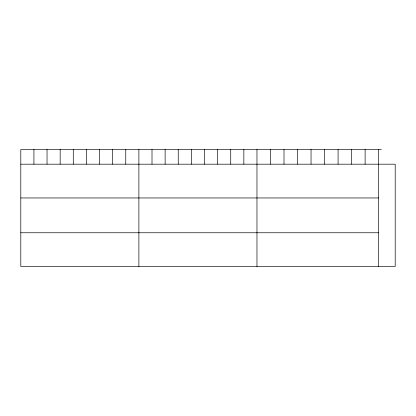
<?xml version="1.0" encoding="UTF-8"?>
<svg xmlns="http://www.w3.org/2000/svg" width="416" height="416" viewBox="0 0 416 416"><rect width="100%" height="100%" fill="white"/><g stroke="black" fill="none" stroke-linecap="round" stroke-linejoin="round"><path stroke-width="0.62" d="M381.394 149.464L20.8 149.464L20.8 266.536L395.2 266.536L395.2 164.19L20.8 164.19M20.8 197.964L378.633 197.964M20.8 232.762L378.633 232.762M378.633 149.464L378.633 266.536M365.118 149.464L365.118 164.19M351.598 149.464L351.598 164.19M338.078 149.464L338.078 164.19M324.563 149.464L324.563 164.19M311.043 149.464L311.043 164.19M297.523 149.464L297.523 164.19M284.008 149.464L284.008 164.19M270.488 149.464L270.488 164.19M256.968 149.464L256.968 266.536M243.849 149.464L243.849 164.19M230.729 149.464L230.729 164.19M217.61 149.464L217.61 164.19M204.49 149.464L204.49 164.19M191.365 149.464L191.365 164.19M178.246 149.464L178.246 164.19M165.126 149.464L165.126 164.19M152.006 149.464L152.006 164.19M138.887 149.464L138.887 266.536M125.762 149.464L125.762 164.19M112.642 149.464L112.642 164.19M99.523 149.464L99.523 164.19M86.403 149.464L86.403 164.19M73.284 149.464L73.284 164.19M60.164 149.464L60.164 164.19M47.039 149.464L47.039 164.19M33.92 149.464L33.92 164.19"/></g></svg>
